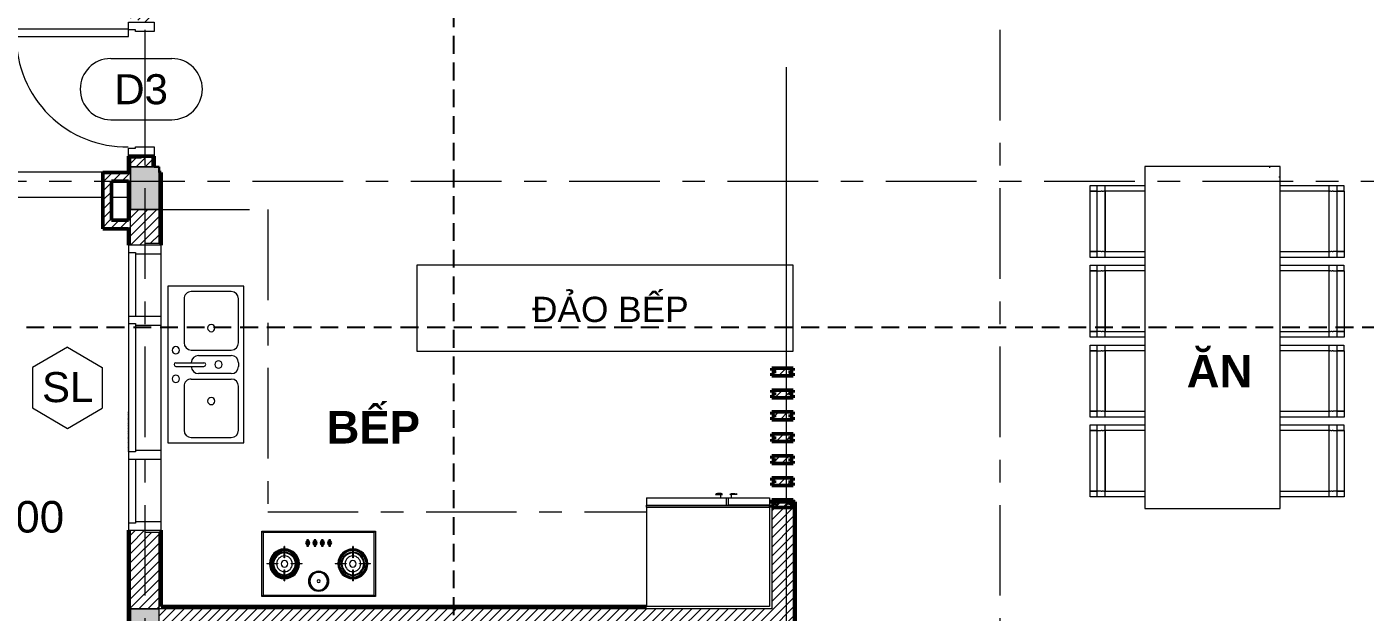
# Model space of a CAD drawing. Header units: millimetres. Extents: x 2164007 to 2324354, y -2513385 to -2308978.
# Drawn here: x 2210433 to 2219826, y -2387347 to -2383240 of the extents above; entities that cross this region are included whole.
import ezdxf

# ---------------------------------------------------------------- set-up
doc = ezdxf.new("R2010")
doc.units = ezdxf.units.MM
for name, pattern in [('Dash 1_16_', [3.175, 1.5875, -1.5875]), ('DASHED2', [0.375, 0.25, -0.125]), ('Grid Line', [22.225, 12.7, -3.175, 3.175, -3.175]), ('HIDDEN2', [0.1875, 0.125, -0.0625]), ('IMPORT-ACAD_ISO10W100 _2_', [6, 4, -1, 0, -1])]:
    doc.linetypes.add(name, pattern=pattern)
for name, color, linetype, lineweight in [('A-AREA-IDEN', 2, 'Continuous', 9), ('A-DETL', 8, 'Continuous', 9), ('A-DOOR', 8, 'Continuous', 13), ('A-DOOR-IDEN', 8, 'Continuous', 9), ('A-FLOR', 8, 'Continuous', 13), ('A-FLOR-PATT', 8, 'Continuous', 13), ('A-GLAZ', 8, 'Continuous', 13), ('A-GLAZ-IDEN', 152, 'Continuous', 9), ('A-WALL', 113, 'Continuous', 20), ('A-WALL-PATT', 8, 'Continuous', 50), ('G-ANNO-DIMS', 111, 'Continuous', 9), ('G-ANNO-TEXT', 231, 'Continuous', 9), ('G-IMPT', 8, 'Continuous', 9), ('I-FURN', 8, 'Continuous', 9), ('P-SANR-FIXT', 6, 'Continuous', 9), ('Q-SPCQ', 91, 'Continuous', 9), ('S-COLS', 52, 'Continuous', 9), ('S-GRID', 8, 'Continuous', 9)]:
    doc.layers.add(name, color=color, linetype=linetype, lineweight=lineweight)
doc.layers.add('NETGIONG', color=21, linetype='HIDDEN2')
doc.styles.add('Arial', font='arial.ttf', dxfattribs={"height": 175.652835})
doc.styles.add('Arial_2', font='arial.ttf', dxfattribs={"height": 468.40756})
doc.styles.add('Arial_3', font='arial.ttf', dxfattribs={"height": 177.035928})
doc.styles.add('Arial_B_1', font='arialbd.ttf', dxfattribs={"height": 253.68905})
pattern_1 = [(45, (2219476.043, -2391093.63), (-31.8198, 31.8198), [])]

# ---------------------------------------------------------------- blocks, each defined once
blk = doc.blocks.new('Refrigerator06 - 11ZREF06_dwg-420222-TÂ_NG 1')
at = {"layer": 'G-IMPT'}
for p, q in [((0, 0), (0, 863.6)), ((698.5, 863.6), (0, 863.6)), ((698.5, 863.6), (698.5, 0)), ((698.5, 863.6), (711.2, 863.6)), ((698.5, 0), (698.5, 863.6)), ((711.2, 863.6), (711.2, 0)), ((711.2, 863.6), (711.2, 304.8)), ((762, 863.6), (711.2, 863.6)), ((762, 863.6), (762, 304.8)), ((787.4, 381), (792, 375.6)), ((787.4, 381), (792, 375.6)), ((787.4, 330.2), (787.4, 381)), ((787.4, 381), (787.4, 330.2)), ((762, 304.8), (711.2, 304.8)), ((711.2, 304.8), (711.2, 292.1)), ((762, 304.8), (711.2, 304.8)), ((762, 292.1), (711.2, 292.1)), ((762, 292.1), (711.2, 292.1)), ((711.2, 0), (711.2, 292.1)), ((762, 342.9), (787.4, 342.9)), ((762, 342.9), (787.4, 342.9)), ((762, 304.8), (762, 292.1)), ((762, 292.1), (762, 0)), ((787.4, 330.2), (793.1, 342.3)), ((787.4, 330.2), (793.1, 342.3)), ((793.4, 365.8), (792, 375.6)), ((793.4, 365.8), (792, 375.6)), ((793.1, 342.3), (793.4, 353.2)), ((793.1, 342.3), (793.4, 353.2)), ((793.4, 353.2), (793.4, 365.8)), ((793.4, 353.2), (793.4, 365.8)), ((762, 266.7), (787.4, 266.7)), ((762, 266.7), (787.4, 266.7)), ((787.4, 228.6), (787.4, 279.4)), ((787.4, 279.4), (793.1, 267.3)), ((787.4, 228.6), (787.4, 279.4)), ((787.4, 279.4), (793.1, 267.3)), ((787.4, 228.6), (792, 234)), ((787.4, 228.6), (792, 234)), ((793.4, 243.8), (792, 234)), ((793.4, 243.8), (792, 234)), ((793.1, 267.3), (793.4, 256.4)), ((793.1, 267.3), (793.4, 256.4)), ((793.4, 256.4), (793.4, 243.8)), ((793.4, 256.4), (793.4, 243.8)), ((698.5, 0), (0, 0)), ((698.5, 0), (711.2, 0)), ((762, 0), (711.2, 0))]:
    blk.add_line(p, q, dxfattribs=at)
blk = doc.blocks.new('Refrigerator06 - Refrigerator06-420229-TÂ_NG 1')
blk.add_blockref('Refrigerator06 - 11ZREF06_dwg-420222-TÂ_NG 1', (0, 0))
blk = doc.blocks.new('M_Sink Kitchen-Triple - 1100 x 535mm-319208-TÂ_NG 1')
at = {"layer": 'P-SANR-FIXT'}
for p, q in [((565.7, 269.8), (-534.3, 269.8)), ((-534.3, 269.8), (-534.3, -265.2)), ((3, 212.7), (3, 15.8)), ((28.4, 212.7), (28.4, 15.8)), ((565.7, -265.2), (565.7, 269.8)), ((-496.2, 104.7), (-496.2, -176.3)), ((-136.7, 155.5), (-445.4, 155.5)), ((-85.9, 104.7), (-85.9, -176.3)), ((117.3, 104.7), (117.3, -176.3)), ((476.8, 155.5), (168.1, 155.5)), ((527.6, -176.3), (527.6, 104.7)), ((-47.8, -176.3), (-47.8, 53.9)), ((79.2, 53.9), (79.2, -176.3)), ((-534.3, -265.2), (565.7, -265.2)), ((-445.4, -227.1), (-136.7, -227.1)), ((28.4, -227.1), (3, -227.1)), ((168.1, -227.1), (476.8, -227.1))]:
    blk.add_line(p, q, dxfattribs=at)
for centre, radius, start, end in [((-84.3, 212.7), 25.4, 360, 180), ((-84.3, 212.7), 25.4, 180, 360), ((15.7, 212.7), 12.7, 360, 180), ((115.7, 212.7), 25.4, 360, 180), ((115.7, 212.7), 25.4, 180, 360), ((-445.4, 104.7), 50.8, 90, 180), ((-136.7, 104.7), 50.8, 360, 90), ((3, 53.9), 50.8, 90, 180), ((28.4, 53.9), 50.8, 0, 90), ((168.1, 104.7), 50.8, 90, 180), ((476.8, 104.7), 50.8, 360, 90), ((15.7, 15.8), 12.7, 180, 0), ((-240.3, -35.8), 25.4, 0, 180), ((-240.3, -35.8), 25.4, 180, 360), ((15.7, -86.6), 25.4, 360, 180), ((15.7, -86.6), 25.4, 180, 360), ((271.6, -35.8), 25.4, 0, 180), ((271.6, -35.8), 25.4, 180, 360), ((-445.4, -176.3), 50.8, 180, 270), ((-136.7, -176.3), 50.8, 270, 0), ((3, -176.3), 50.8, 180, 270), ((28.4, -176.3), 50.8, 270, 0), ((168.1, -176.3), 50.8, 180, 270), ((476.8, -176.3), 50.8, 270, 0)]:
    blk.add_arc(centre, radius, start, end, dxfattribs=at)
blk = doc.blocks.new('BEP DON - BEP DON-687181-TÂ_NG 1')
at = {"layer": 'I-FURN'}
for p, q in [((-400, -230), (-400, 230)), ((-400, 230), (400, 230)), ((-400, 230), (-390, 220)), ((-390, 220), (-390, -220)), ((390, 220), (-390, 220)), ((390, 220), (400, 230)), ((390, -220), (390, 220)), ((400, 230), (400, -230)), ((-239.7, 120.5), (-241.7, 120.5)), ((-241.7, 114.3), (-241.7, 120.5)), ((-241.7, 41.8), (-241.7, 114.3)), ((-241.7, 114.3), (-239.7, 114.3)), ((-239.7, 120.5), (-239.7, 114.3)), ((-239.7, 114.3), (-239.7, 41.8)), ((-70.6, 169.3), (-82, 169.3)), ((-82, 169.3), (-82, 124.3)), ((-82, 124.3), (-70.6, 124.3)), ((-70.6, 124.3), (-70.6, 169.3)), ((-20.6, 169.3), (-32, 169.3)), ((-32, 169.3), (-32, 124.3)), ((-32, 124.3), (-20.6, 124.3)), ((-20.6, 124.3), (-20.6, 169.3)), ((32, 169.3), (20.6, 169.3)), ((20.6, 169.3), (20.6, 124.3)), ((20.6, 124.3), (32, 124.3)), ((32, 124.3), (32, 169.3)), ((82, 169.3), (70.6, 169.3)), ((70.6, 169.3), (70.6, 124.3)), ((70.6, 124.3), (82, 124.3)), ((82, 124.3), (82, 169.3)), ((241.7, 120.5), (239.7, 120.5)), ((239.7, 114.3), (239.7, 120.5)), ((239.7, 41.8), (239.7, 114.3)), ((239.7, 114.3), (241.7, 114.3)), ((241.7, 120.5), (241.7, 114.3)), ((241.7, 114.3), (241.7, 41.8)), ((-364.7, 2), (-364.7, 0)), ((-364.7, 2), (-358.5, 2)), ((-358.5, 2), (-286, 2)), ((-358.5, 0), (-358.5, 2)), ((-286, 2), (-286, 0)), ((-239.7, 41.8), (-241.7, 41.8)), ((-193.9, 2), (-121.4, 2)), ((-193.9, 0), (-193.9, 2)), ((-121.4, 2), (-115.2, 2)), ((-121.4, 2), (-121.4, 0)), ((-115.2, 0), (-115.2, 2)), ((115.2, 2), (115.2, 0)), ((115.2, 2), (121.4, 2)), ((121.4, 2), (193.9, 2)), ((121.4, 0), (121.4, 2)), ((193.9, 2), (193.9, 0)), ((241.7, 41.8), (239.7, 41.8)), ((286, 2), (358.5, 2)), ((286, 0), (286, 2)), ((358.5, 2), (364.7, 2)), ((358.5, 2), (358.5, 0)), ((364.7, 0), (364.7, 2)), ((-358.5, 0), (-364.7, 0)), ((-286, 0), (-358.5, 0)), ((-241.7, -114.3), (-241.7, -41.8)), ((-241.7, -41.8), (-239.7, -41.8)), ((-239.7, -41.8), (-239.7, -114.3)), ((-121.4, 0), (-193.9, 0)), ((-115.2, 0), (-121.4, 0)), ((121.4, 0), (115.2, 0)), ((193.9, 0), (121.4, 0)), ((239.7, -114.3), (239.7, -41.8)), ((239.7, -41.8), (241.7, -41.8)), ((241.7, -41.8), (241.7, -114.3)), ((358.5, 0), (286, 0)), ((364.7, 0), (358.5, 0)), ((-241.7, -120.5), (-241.7, -114.3)), ((-239.7, -114.3), (-241.7, -114.3)), ((-241.7, -120.5), (-239.7, -120.5)), ((-239.7, -114.3), (-239.7, -120.5)), ((239.7, -120.5), (239.7, -114.3)), ((241.7, -114.3), (239.7, -114.3)), ((239.7, -120.5), (241.7, -120.5)), ((241.7, -114.3), (241.7, -120.5)), ((-390, -220), (-400, -230)), ((400, -230), (-400, -230)), ((-390, -220), (390, -220)), ((390, -220), (400, -230))]:
    blk.add_line(p, q, dxfattribs=at)
blk.add_circle((0, -122), 70, dxfattribs=at)
for centre, radius, start, end in [((-240, 0), 105, 90.96213, 178.89608), ((-240, 0), 98, 91.03085, 178.81723), ((-240, 0), 105, 1.10392, 89.85821), ((-240, 0), 98, 1.18277, 89.84808), ((-76.3, 147.3), 15, 112.62393, 180), ((-76.3, 147.3), 15, 180, 247.37607), ((-76.3, 147.3), 15, 360, 67.37607), ((-76.3, 147.3), 15, 292.62393, 360), ((-26.3, 147.3), 15, 112.62393, 180), ((-26.3, 147.3), 15, 180, 247.37607), ((-26.3, 147.3), 15, 360, 67.37607), ((-26.3, 147.3), 15, 292.62393, 360), ((26.3, 147.3), 15, 112.62393, 180), ((26.3, 147.3), 15, 180, 247.37607), ((26.3, 147.3), 15, 0, 67.37607), ((26.3, 147.3), 15, 292.62393, 360), ((76.3, 147.3), 15, 112.62393, 180), ((76.3, 147.3), 15, 180, 247.37607), ((76.3, 147.3), 15, 0, 67.37607), ((76.3, 147.3), 15, 292.62393, 360), ((240, 0), 105, 90.14179, 178.89608), ((240, 0), 98, 90.15192, 178.81723), ((240, 0), 105, 1.10392, 89.03787), ((240, 0), 98, 1.18277, 88.96915), ((-240, 0), 105, 180, 269.03787), ((-240, 0), 98, 180, 268.96915), ((-240, 0), 92.4, 91.093, 178.74593), ((-240, 0), 92.4, 180, 268.907), ((-240, 0), 90, 180, 268.87752), ((-240, 0), 90, 91.12248, 178.7121), ((-240, 0), 92.4, 156.64542, 162.02301), ((-240, 0), 82.2, 180, 268.75321), ((-240, 0), 82.2, 91.24679, 178.56947), ((-240, 0), 76.3, 180, 268.67601), ((-240, 0), 76.3, 91.32399, 178.48089), ((-240, 0), 92.4, 137.97699, 143.35458), ((-240, 0), 76.3, 154.97124, 160.02876), ((-240, 0), 55, 180, 268.16321), ((-240, 0), 55, 91.83679, 177.89253), ((-240, 0), 76.3, 109.97124, 115.02876), ((-240, 0), 23, 0, 180), ((-240, 0), 23, 180, 360), ((-240, 0), 92.4, 96.64542, 102.02301), ((-240, 0), 92.4, 1.25407, 89.83892), ((-240, 0), 90, 1.2879, 89.83458), ((-240, 0), 82.2, 1.43053, 89.81626), ((-240, 0), 76.3, 1.51911, 89.80488), ((-240, 0), 55, 2.10747, 89.72931), ((-240, 0), 92.4, 77.97699, 83.35458), ((-240, 0), 76.3, 64.97124, 70.02876), ((-240, 0), 92.4, 36.64542, 42.02301), ((-240, 0), 76.3, 19.97124, 25.02876), ((-240, 0), 92.4, 17.97699, 23.35458), ((240, 0), 92.4, 90.16005, 178.73466), ((240, 0), 82.2, 90.18374, 178.56947), ((240, 0), 82.2, 180, 269.81626), ((240, 0), 76.3, 90.19512, 178.48089), ((240, 0), 76.3, 154.97124, 160.02876), ((240, 0), 55, 90.27069, 177.89253), ((240, 0), 76.3, 109.97124, 115.02876), ((240, 0), 23, 360, 180), ((240, 0), 92.4, 1.26534, 88.91394), ((240, 0), 82.2, 1.43053, 88.75321), ((240, 0), 76.3, 1.51911, 88.67601), ((240, 0), 55, 2.10747, 88.16321), ((240, 0), 98, 271.03085, 0), ((240, 0), 55, 271.83679, 0), ((240, 0), 92.4, 271.08606, 0), ((240, 0), 76.3, 64.97124, 70.02876), ((240, 0), 76.3, 19.97124, 25.02876), ((-240, 0), 92.4, 197.97699, 203.35458), ((-240, 0), 92.4, 216.64542, 222.02301), ((-240, 0), 76.3, 199.97124, 205.02876), ((-240, 0), 76.3, 244.97124, 250.02876), ((-240, 0), 92.4, 257.97699, 263.35458), ((-240, 0), 92.4, 270.16108, 360), ((-240, 0), 90, 270.16542, 360), ((-240, 0), 105, 270.14179, 360), ((-240, 0), 98, 270.15192, 360), ((-240, 0), 76.3, 270.19512, 360), ((-240, 0), 55, 270.27069, 360), ((-240, 0), 82.2, 270.18374, 360), ((-240, 0), 92.4, 276.64542, 282.02301), ((-240, 0), 76.3, 289.97124, 295.02876), ((-240, 0), 92.4, 317.97699, 323.35458), ((-240, 0), 76.3, 334.97124, 340.02876), ((-240, 0), 92.4, 336.64542, 342.02301), ((0, -122), 70, 0, 180), ((0, -122), 62, 0, 180), ((240, 0), 105, 180, 269.85821), ((240, 0), 98, 180, 269.84808), ((240, 0), 92.4, 180, 269.83995), ((240, 0), 76.3, 180, 269.80488), ((240, 0), 76.3, 199.97124, 205.02876), ((240, 0), 55, 180, 269.72931), ((240, 0), 76.3, 244.97124, 250.02876), ((240, 0), 23, 180, 360), ((240, 0), 105, 270.96213, 360), ((240, 0), 76.3, 271.32399, 360), ((240, 0), 82.2, 271.24679, 360), ((240, 0), 76.3, 289.97124, 295.02876), ((240, 0), 76.3, 334.97124, 340.02876), ((0, -122), 70, 180, 360), ((0, -122), 62, 180, 360), ((0, -122), 10, 0, 180), ((0, -122), 10, 180, 360)]:
    blk.add_arc(centre, radius, start, end, dxfattribs=at)
blk = doc.blocks.new('dining_table_and_chair6 ghe  - dining_table_and_chair6 ghe -380030-TÂ_NG 1')
at = {"layer": 'I-FURN'}
for p, q in [((132.4, 874.2), (132.4, 923.2)), ((132.4, 923.2), (172.6, 923.2)), ((132.4, 819.1), (132.4, 874.2)), ((132.4, 874.2), (172.6, 874.2)), ((172.6, 874.2), (172.6, 924.2)), ((172.6, 924.2), (596.6, 924.2)), ((172.6, 923.2), (172.6, 874.2)), ((172.6, 847.9), (172.6, 874.2)), ((172.6, 874.2), (596.6, 874.2)), ((172.6, 846.8), (172.6, 840.3)), ((596.6, 924.2), (596.6, 874.2)), ((596.6, 874.2), (596.6, 924.2)), ((596.6, 924.2), (637.4, 924.2)), ((596.6, 874.2), (596.6, 924.2)), ((596.6, 924.2), (637.4, 924.2)), ((596.6, 874.2), (596.6, 847.9)), ((596.6, 874.2), (637.4, 874.2)), ((596.6, 874.2), (637.4, 874.2)), ((596.6, 840.3), (596.6, 846.8)), ((596.6, 840.3), (596.6, 846.8)), ((637.4, 924.2), (637.4, 874.2)), ((637.4, 924.2), (637.4, 874.2)), ((637.4, 874.2), (637.4, 819.1)), ((637.4, 874.2), (637.4, 819.1)), ((692.4, 874.2), (692.4, 923.2)), ((692.4, 923.2), (732.6, 923.2)), ((692.4, 819.1), (692.4, 874.2)), ((692.4, 874.2), (732.6, 874.2)), ((732.6, 874.2), (732.6, 924.2)), ((732.6, 924.2), (1156.6, 924.2)), ((732.6, 923.2), (732.6, 874.2)), ((732.6, 847.9), (732.6, 874.2)), ((732.6, 874.2), (1156.6, 874.2)), ((732.6, 846.8), (732.6, 840.3)), ((1156.6, 924.2), (1156.6, 874.2)), ((1156.6, 874.2), (1156.6, 924.2)), ((1156.6, 924.2), (1197.4, 924.2)), ((1156.6, 874.2), (1156.6, 924.2)), ((1156.6, 924.2), (1197.4, 924.2)), ((1156.6, 874.2), (1156.6, 847.9)), ((1156.6, 874.2), (1197.4, 874.2)), ((1156.6, 874.2), (1197.4, 874.2)), ((1156.6, 840.3), (1156.6, 846.8)), ((1156.6, 840.3), (1156.6, 846.8)), ((1197.4, 924.2), (1197.4, 874.2)), ((1197.4, 924.2), (1197.4, 874.2)), ((1197.4, 874.2), (1197.4, 819.1)), ((1197.4, 874.2), (1197.4, 819.1)), ((1252.4, 874.2), (1252.4, 923.2)), ((1252.4, 923.2), (1292.6, 923.2)), ((1252.4, 819.1), (1252.4, 874.2)), ((1252.4, 874.2), (1292.6, 874.2)), ((1292.6, 874.2), (1292.6, 924.2)), ((1292.6, 924.2), (1716.6, 924.2)), ((1292.6, 923.2), (1292.6, 874.2)), ((1292.6, 847.9), (1292.6, 874.2)), ((1292.6, 874.2), (1716.6, 874.2)), ((1292.6, 846.8), (1292.6, 840.3)), ((1716.6, 924.2), (1716.6, 874.2)), ((1716.6, 874.2), (1716.6, 924.2)), ((1716.6, 924.2), (1757.4, 924.2)), ((1716.6, 874.2), (1716.6, 924.2)), ((1716.6, 924.2), (1757.4, 924.2)), ((1716.6, 874.2), (1716.6, 847.9)), ((1716.6, 874.2), (1757.4, 874.2)), ((1716.6, 874.2), (1757.4, 874.2)), ((1716.6, 840.3), (1716.6, 846.8)), ((1716.6, 840.3), (1716.6, 846.8)), ((1757.4, 924.2), (1757.4, 874.2)), ((1757.4, 924.2), (1757.4, 874.2)), ((1757.4, 874.2), (1757.4, 819.1)), ((1757.4, 874.2), (1757.4, 819.1)), ((1812.4, 874.2), (1812.4, 923.2)), ((1812.4, 923.2), (1852.6, 923.2)), ((1812.4, 819.1), (1812.4, 874.2)), ((1812.4, 874.2), (1852.6, 874.2)), ((1852.6, 874.2), (1852.6, 924.2)), ((1852.6, 924.2), (2276.6, 924.2)), ((1852.6, 923.2), (1852.6, 874.2)), ((1852.6, 847.9), (1852.6, 874.2)), ((1852.6, 874.2), (2276.6, 874.2)), ((1852.6, 846.8), (1852.6, 840.3)), ((2276.6, 924.2), (2276.6, 874.2)), ((2276.6, 874.2), (2276.6, 924.2)), ((2276.6, 924.2), (2317.4, 924.2)), ((2276.6, 874.2), (2276.6, 924.2)), ((2276.6, 924.2), (2317.4, 924.2)), ((2276.6, 874.2), (2276.6, 847.9)), ((2276.6, 874.2), (2317.4, 874.2)), ((2276.6, 874.2), (2317.4, 874.2)), ((2276.6, 840.3), (2276.6, 846.8)), ((2276.6, 840.3), (2276.6, 846.8)), ((2317.4, 924.2), (2317.4, 874.2)), ((2317.4, 924.2), (2317.4, 874.2)), ((2317.4, 874.2), (2317.4, 819.1)), ((2317.4, 874.2), (2317.4, 819.1)), ((132.4, 475), (132.4, 819.1)), ((132.4, 818), (172.6, 818)), ((172.5, 819.2), (172.5, 475)), ((172.6, 829.8), (172.6, 840.3)), ((172.6, 828.4), (172.6, 824.2)), ((172.6, 819.9), (172.6, 824.2)), ((172.6, 819.1), (172.6, 818)), ((172.6, 818.4), (172.6, 818)), ((596.6, 818.4), (172.6, 818.4)), ((172.6, 818), (596.6, 818)), ((596.6, 840.3), (596.6, 829.8)), ((596.6, 824.2), (596.6, 828.4)), ((596.6, 824.2), (596.6, 828.4)), ((596.6, 824.2), (596.6, 819.9)), ((596.6, 818), (596.6, 819.1)), ((596.6, 818), (596.6, 819.1)), ((596.6, 818), (596.6, 818.4)), ((596.6, 475), (596.6, 818.4)), ((596.6, 475), (596.6, 818.4)), ((596.6, 818), (637.4, 818)), ((596.6, 818), (637.4, 818)), ((637.4, 819.1), (637.4, 475)), ((692.4, 475), (692.4, 819.1)), ((692.4, 818), (732.6, 818)), ((732.5, 819.2), (732.5, 475)), ((732.6, 829.8), (732.6, 840.3)), ((732.6, 828.4), (732.6, 824.2)), ((732.6, 819.9), (732.6, 824.2)), ((732.6, 819.1), (732.6, 818)), ((732.6, 818.4), (732.6, 818)), ((1156.6, 818.4), (732.6, 818.4)), ((732.6, 818), (1156.6, 818)), ((1156.6, 840.3), (1156.6, 829.8)), ((1156.6, 824.2), (1156.6, 828.4)), ((1156.6, 824.2), (1156.6, 828.4)), ((1156.6, 824.2), (1156.6, 819.9)), ((1156.6, 818), (1156.6, 819.1)), ((1156.6, 818), (1156.6, 819.1)), ((1156.6, 818), (1156.6, 818.4)), ((1156.6, 475), (1156.6, 818.4)), ((1156.6, 475), (1156.6, 818.4)), ((1156.6, 818), (1197.4, 818)), ((1156.6, 818), (1197.4, 818)), ((1197.4, 819.1), (1197.4, 475)), ((1252.4, 475), (1252.4, 819.1)), ((1252.4, 818), (1292.6, 818)), ((1292.5, 819.2), (1292.5, 475)), ((1292.6, 829.8), (1292.6, 840.3)), ((1292.6, 828.4), (1292.6, 824.2)), ((1292.6, 819.9), (1292.6, 824.2)), ((1292.6, 819.1), (1292.6, 818)), ((1292.6, 818.4), (1292.6, 818)), ((1716.6, 818.4), (1292.6, 818.4)), ((1292.6, 818), (1716.6, 818)), ((1716.6, 840.3), (1716.6, 829.8)), ((1716.6, 824.2), (1716.6, 828.4)), ((1716.6, 824.2), (1716.6, 828.4)), ((1716.6, 824.2), (1716.6, 819.9)), ((1716.6, 818), (1716.6, 819.1)), ((1716.6, 818), (1716.6, 819.1)), ((1716.6, 818), (1716.6, 818.4)), ((1716.6, 475), (1716.6, 818.4)), ((1716.6, 475), (1716.6, 818.4)), ((1716.6, 818), (1757.4, 818)), ((1716.6, 818), (1757.4, 818)), ((1757.4, 819.1), (1757.4, 475)), ((1812.4, 475), (1812.4, 819.1)), ((1812.4, 818), (1852.6, 818)), ((1852.5, 819.2), (1852.5, 475)), ((1852.6, 829.8), (1852.6, 840.3)), ((1852.6, 828.4), (1852.6, 824.2)), ((1852.6, 819.9), (1852.6, 824.2)), ((1852.6, 819.1), (1852.6, 818)), ((1852.6, 818.4), (1852.6, 818)), ((2276.6, 818.4), (1852.6, 818.4)), ((1852.6, 818), (2276.6, 818)), ((2276.6, 840.3), (2276.6, 829.8)), ((2276.6, 824.2), (2276.6, 828.4)), ((2276.6, 824.2), (2276.6, 828.4)), ((2276.6, 824.2), (2276.6, 819.9)), ((2276.6, 818), (2276.6, 819.1)), ((2276.6, 818), (2276.6, 819.1)), ((2276.6, 818), (2276.6, 818.4)), ((2276.6, 475), (2276.6, 818.4)), ((2276.6, 475), (2276.6, 818.4)), ((2276.6, 818), (2317.4, 818)), ((2276.6, 818), (2317.4, 818)), ((2317.4, 819.1), (2317.4, 475)), ((2400, 475), (0, 475)), ((0, 475), (0, -475)), ((75, 475), (75, 465)), ((2400, 0), (2400, 475)), ((0, 400), (10, 400)), ((2400, -475), (2400, 0)), ((0, -475), (2400, -475)), ((132.4, -753), (132.4, -475)), ((172.5, -475), (172.5, -753)), ((596.6, -752.2), (596.6, -475)), ((596.6, -752.2), (596.6, -475)), ((637.4, -475), (637.4, -753)), ((692.4, -753), (692.4, -475)), ((732.5, -475), (732.5, -753)), ((1156.6, -752.2), (1156.6, -475)), ((1156.6, -752.2), (1156.6, -475)), ((1197.4, -475), (1197.4, -753)), ((1252.4, -753), (1252.4, -475)), ((1292.5, -475), (1292.5, -753)), ((1716.6, -752.2), (1716.6, -475)), ((1716.6, -752.2), (1716.6, -475)), ((1757.4, -475), (1757.4, -753)), ((1812.4, -753), (1812.4, -475)), ((1852.5, -475), (1852.5, -753)), ((2276.6, -752.2), (2276.6, -475)), ((2276.6, -752.2), (2276.6, -475)), ((2317.4, -475), (2317.4, -753)), ((172.6, -751.8), (132.4, -751.8)), ((132.4, -808), (132.4, -753)), ((132.4, -857), (132.4, -808)), ((172.6, -808), (132.4, -808)), ((596.6, -751.8), (172.6, -751.8)), ((172.6, -751.8), (172.6, -752.2)), ((172.6, -751.8), (172.6, -753)), ((172.6, -752.2), (596.6, -752.2)), ((172.6, -758), (172.6, -753.7)), ((172.6, -758), (172.6, -762.2)), ((172.6, -774.1), (172.6, -763.6)), ((172.6, -774.1), (172.6, -780.6)), ((172.6, -808), (172.6, -781.7)), ((172.6, -858), (172.6, -808)), ((596.6, -808), (172.6, -808)), ((172.6, -808), (172.6, -857)), ((596.6, -752.2), (596.6, -751.8)), ((637.4, -751.8), (596.6, -751.8)), ((596.6, -753), (596.6, -751.8)), ((637.4, -751.8), (596.6, -751.8)), ((596.6, -753), (596.6, -751.8)), ((596.6, -753.7), (596.6, -758)), ((596.6, -762.2), (596.6, -758)), ((596.6, -762.2), (596.6, -758)), ((596.6, -763.6), (596.6, -774.1)), ((596.6, -780.6), (596.6, -774.1)), ((596.6, -780.6), (596.6, -774.1)), ((596.6, -781.7), (596.6, -808)), ((596.6, -808), (596.6, -858)), ((596.6, -858), (596.6, -808)), ((637.4, -808), (596.6, -808)), ((596.6, -858), (596.6, -808)), ((637.4, -808), (596.6, -808)), ((637.4, -753), (637.4, -808)), ((637.4, -753), (637.4, -808)), ((637.4, -808), (637.4, -858)), ((637.4, -808), (637.4, -858)), ((732.6, -751.8), (692.4, -751.8)), ((692.4, -808), (692.4, -753)), ((692.4, -857), (692.4, -808)), ((732.6, -808), (692.4, -808)), ((1156.6, -751.8), (732.6, -751.8)), ((732.6, -751.8), (732.6, -752.2)), ((732.6, -751.8), (732.6, -753)), ((732.6, -752.2), (1156.6, -752.2)), ((732.6, -758), (732.6, -753.7)), ((732.6, -758), (732.6, -762.2)), ((732.6, -774.1), (732.6, -763.6)), ((732.6, -774.1), (732.6, -780.6)), ((732.6, -808), (732.6, -781.7)), ((732.6, -858), (732.6, -808)), ((1156.6, -808), (732.6, -808)), ((732.6, -808), (732.6, -857)), ((1156.6, -752.2), (1156.6, -751.8)), ((1197.4, -751.8), (1156.6, -751.8)), ((1156.6, -753), (1156.6, -751.8)), ((1197.4, -751.8), (1156.6, -751.8)), ((1156.6, -753), (1156.6, -751.8)), ((1156.6, -753.7), (1156.6, -758)), ((1156.6, -762.2), (1156.6, -758)), ((1156.6, -762.2), (1156.6, -758)), ((1156.6, -763.6), (1156.6, -774.1)), ((1156.6, -780.6), (1156.6, -774.1)), ((1156.6, -780.6), (1156.6, -774.1)), ((1156.6, -781.7), (1156.6, -808)), ((1156.6, -808), (1156.6, -858)), ((1156.6, -858), (1156.6, -808)), ((1197.4, -808), (1156.6, -808)), ((1156.6, -858), (1156.6, -808)), ((1197.4, -808), (1156.6, -808)), ((1197.4, -753), (1197.4, -808)), ((1197.4, -753), (1197.4, -808)), ((1197.4, -808), (1197.4, -858)), ((1197.4, -808), (1197.4, -858)), ((1292.6, -751.8), (1252.4, -751.8)), ((1252.4, -808), (1252.4, -753)), ((1252.4, -857), (1252.4, -808)), ((1292.6, -808), (1252.4, -808)), ((1716.6, -751.8), (1292.6, -751.8)), ((1292.6, -751.8), (1292.6, -752.2)), ((1292.6, -751.8), (1292.6, -753)), ((1292.6, -752.2), (1716.6, -752.2)), ((1292.6, -758), (1292.6, -753.7)), ((1292.6, -758), (1292.6, -762.2)), ((1292.6, -774.1), (1292.6, -763.6)), ((1292.6, -774.1), (1292.6, -780.6)), ((1292.6, -808), (1292.6, -781.7)), ((1292.6, -858), (1292.6, -808)), ((1716.6, -808), (1292.6, -808)), ((1292.6, -808), (1292.6, -857)), ((1716.6, -752.2), (1716.6, -751.8)), ((1757.4, -751.8), (1716.6, -751.8)), ((1716.6, -753), (1716.6, -751.8)), ((1757.4, -751.8), (1716.6, -751.8)), ((1716.6, -753), (1716.6, -751.8)), ((1716.6, -753.7), (1716.6, -758)), ((1716.6, -762.2), (1716.6, -758)), ((1716.6, -762.2), (1716.6, -758)), ((1716.6, -763.6), (1716.6, -774.1)), ((1716.6, -780.6), (1716.6, -774.1)), ((1716.6, -780.6), (1716.6, -774.1)), ((1716.6, -781.7), (1716.6, -808)), ((1716.6, -808), (1716.6, -858)), ((1716.6, -858), (1716.6, -808)), ((1757.4, -808), (1716.6, -808)), ((1716.6, -858), (1716.6, -808)), ((1757.4, -808), (1716.6, -808)), ((1757.4, -753), (1757.4, -808)), ((1757.4, -753), (1757.4, -808)), ((1757.4, -808), (1757.4, -858)), ((1757.4, -808), (1757.4, -858)), ((1852.6, -751.8), (1812.4, -751.8)), ((1812.4, -808), (1812.4, -753)), ((1812.4, -857), (1812.4, -808)), ((1852.6, -808), (1812.4, -808)), ((2276.6, -751.8), (1852.6, -751.8)), ((1852.6, -751.8), (1852.6, -752.2)), ((1852.6, -751.8), (1852.6, -753)), ((1852.6, -752.2), (2276.6, -752.2)), ((1852.6, -758), (1852.6, -753.7)), ((1852.6, -758), (1852.6, -762.2)), ((1852.6, -774.1), (1852.6, -763.6)), ((1852.6, -774.1), (1852.6, -780.6)), ((1852.6, -808), (1852.6, -781.7)), ((1852.6, -858), (1852.6, -808)), ((2276.6, -808), (1852.6, -808)), ((1852.6, -808), (1852.6, -857)), ((2276.6, -752.2), (2276.6, -751.8)), ((2317.4, -751.8), (2276.6, -751.8)), ((2276.6, -753), (2276.6, -751.8)), ((2317.4, -751.8), (2276.6, -751.8)), ((2276.6, -753), (2276.6, -751.8)), ((2276.6, -753.7), (2276.6, -758)), ((2276.6, -762.2), (2276.6, -758)), ((2276.6, -762.2), (2276.6, -758)), ((2276.6, -763.6), (2276.6, -774.1)), ((2276.6, -780.6), (2276.6, -774.1)), ((2276.6, -780.6), (2276.6, -774.1)), ((2276.6, -781.7), (2276.6, -808)), ((2276.6, -808), (2276.6, -858)), ((2276.6, -858), (2276.6, -808)), ((2317.4, -808), (2276.6, -808)), ((2276.6, -858), (2276.6, -808)), ((2317.4, -808), (2276.6, -808)), ((2317.4, -753), (2317.4, -808)), ((2317.4, -753), (2317.4, -808)), ((2317.4, -808), (2317.4, -858)), ((2317.4, -808), (2317.4, -858)), ((172.6, -857), (132.4, -857)), ((596.6, -858), (172.6, -858)), ((637.4, -858), (596.6, -858)), ((637.4, -858), (596.6, -858)), ((732.6, -857), (692.4, -857)), ((1156.6, -858), (732.6, -858)), ((1197.4, -858), (1156.6, -858)), ((1197.4, -858), (1156.6, -858)), ((1292.6, -857), (1252.4, -857)), ((1716.6, -858), (1292.6, -858)), ((1757.4, -858), (1716.6, -858)), ((1757.4, -858), (1716.6, -858)), ((1852.6, -857), (1812.4, -857)), ((2276.6, -858), (1852.6, -858)), ((2317.4, -858), (2276.6, -858)), ((2317.4, -858), (2276.6, -858))]:
    blk.add_line(p, q, dxfattribs=at)
blk = doc.blocks.new('Furniture 2 - Furniture 3-1057460-TÂ_NG 1')
at = {"layer": 'I-FURN'}
for p, q in [((-12213.5, 7801.7), (-12815.6, 7801.7)), ((-12815.6, 7801.7), (-12815.6, 5161.7)), ((-12213.5, 5161.7), (-12213.5, 7801.7)), ((-12815.6, 5161.7), (-12213.5, 5161.7))]:
    blk.add_line(p, q, dxfattribs=at)
blk = doc.blocks.new('Floors 1 - Floors 1-1058097-TÂ_NG 1')
at = {"layer": 'A-FLOR-PATT', "lineweight": 9}
h = blk.add_hatch(dxfattribs=at)
h.set_pattern_fill('FP_1', color=256, style=0, pattern_type=2)
h.set_pattern_definition([(45, (0, 0), (-31.8198, 31.8198), [])])
h.paths.add_polyline_path([(-3814.9, 4481), (-3664.9, 4481), (-3664.9, 4499), (-3684.9, 4499), (-3684.9, 4517), (-3664.9, 4517), (-3664.9, 4535), (-3814.9, 4535), (-3814.9, 4517), (-3794.9, 4517), (-3794.9, 4499), (-3814.9, 4499)], flags=0)
h.paths.add_polyline_path([(-3814.9, 4635), (-3664.9, 4635), (-3664.9, 4653), (-3684.9, 4653), (-3684.9, 4671), (-3664.9, 4671), (-3664.9, 4689), (-3814.9, 4689), (-3814.9, 4671), (-3794.9, 4671), (-3794.9, 4653), (-3814.9, 4653)], flags=0)
h.paths.add_polyline_path([(-3814.9, 4789), (-3664.9, 4789), (-3664.9, 4807), (-3684.9, 4807), (-3684.9, 4825), (-3664.9, 4825), (-3664.9, 4843), (-3814.9, 4843), (-3814.9, 4825), (-3794.9, 4825), (-3794.9, 4807), (-3814.9, 4807)], flags=0)
h.paths.add_polyline_path([(-3814.9, 4943), (-3664.9, 4943), (-3664.9, 4961), (-3684.9, 4961), (-3684.9, 4979), (-3664.9, 4979), (-3664.9, 4997), (-3814.9, 4997), (-3814.9, 4979), (-3794.9, 4979), (-3794.9, 4961), (-3814.9, 4961)], flags=0)
h.paths.add_polyline_path([(-3664.9, 5097), (-3664.9, 5115), (-3684.9, 5115), (-3684.9, 5133), (-3664.9, 5133), (-3664.9, 5151), (-3814.9, 5151), (-3814.9, 5133), (-3794.9, 5133), (-3794.9, 5115), (-3814.9, 5115), (-3814.9, 5097)], flags=0)
h.paths.add_polyline_path([(-3814.9, 5251), (-3664.9, 5251), (-3664.9, 5269), (-3684.9, 5269), (-3684.9, 5287), (-3664.9, 5287), (-3664.9, 5305), (-3814.9, 5305), (-3814.9, 5287), (-3794.9, 5287), (-3794.9, 5269), (-3814.9, 5269)], flags=0)
h.paths.add_polyline_path([(-3814.9, 5405), (-3664.9, 5405), (-3664.9, 5423), (-3684.9, 5423), (-3684.9, 5441), (-3664.9, 5441), (-3664.9, 5459), (-3814.9, 5459), (-3814.9, 5441), (-3794.9, 5441), (-3794.9, 5423), (-3814.9, 5423)], flags=0)
at = {"layer": 'A-FLOR', "lineweight": 50}
for p, q in [((-3664.9, 5459), (-3814.9, 5459)), ((-3814.9, 5459), (-3814.9, 5441)), ((-3664.9, 5441), (-3664.9, 5459)), ((-3814.9, 5441), (-3794.9, 5441)), ((-3794.9, 5423), (-3814.9, 5423)), ((-3814.9, 5423), (-3814.9, 5405)), ((-3814.9, 5405), (-3664.9, 5405)), ((-3794.9, 5441), (-3794.9, 5423)), ((-3684.9, 5423), (-3684.9, 5441)), ((-3684.9, 5441), (-3664.9, 5441)), ((-3664.9, 5423), (-3684.9, 5423)), ((-3664.9, 5405), (-3664.9, 5423)), ((-3664.9, 5305), (-3814.9, 5305)), ((-3814.9, 5305), (-3814.9, 5287)), ((-3814.9, 5287), (-3794.9, 5287)), ((-3794.9, 5269), (-3814.9, 5269)), ((-3814.9, 5269), (-3814.9, 5251)), ((-3794.9, 5287), (-3794.9, 5269)), ((-3684.9, 5269), (-3684.9, 5287)), ((-3684.9, 5287), (-3664.9, 5287)), ((-3664.9, 5269), (-3684.9, 5269)), ((-3664.9, 5287), (-3664.9, 5305)), ((-3664.9, 5251), (-3664.9, 5269)), ((-3814.9, 5251), (-3664.9, 5251)), ((-3664.9, 5151), (-3814.9, 5151)), ((-3814.9, 5151), (-3814.9, 5133)), ((-3814.9, 5133), (-3794.9, 5133)), ((-3794.9, 5115), (-3814.9, 5115)), ((-3814.9, 5115), (-3814.9, 5097)), ((-3814.9, 5097), (-3664.9, 5097)), ((-3794.9, 5133), (-3794.9, 5115)), ((-3684.9, 5115), (-3684.9, 5133)), ((-3684.9, 5133), (-3664.9, 5133)), ((-3664.9, 5115), (-3684.9, 5115)), ((-3664.9, 5133), (-3664.9, 5151)), ((-3664.9, 5097), (-3664.9, 5115)), ((-3664.9, 4997), (-3814.9, 4997)), ((-3814.9, 4997), (-3814.9, 4979)), ((-3814.9, 4979), (-3794.9, 4979)), ((-3794.9, 4979), (-3794.9, 4961)), ((-3684.9, 4961), (-3684.9, 4979)), ((-3684.9, 4979), (-3664.9, 4979)), ((-3664.9, 4979), (-3664.9, 4997)), ((-3794.9, 4961), (-3814.9, 4961)), ((-3814.9, 4961), (-3814.9, 4943)), ((-3814.9, 4943), (-3664.9, 4943)), ((-3664.9, 4961), (-3684.9, 4961)), ((-3664.9, 4943), (-3664.9, 4961)), ((-3664.9, 4843), (-3814.9, 4843)), ((-3814.9, 4843), (-3814.9, 4825)), ((-3814.9, 4825), (-3794.9, 4825)), ((-3794.9, 4807), (-3814.9, 4807)), ((-3814.9, 4807), (-3814.9, 4789)), ((-3794.9, 4825), (-3794.9, 4807)), ((-3684.9, 4807), (-3684.9, 4825)), ((-3684.9, 4825), (-3664.9, 4825)), ((-3664.9, 4807), (-3684.9, 4807)), ((-3664.9, 4825), (-3664.9, 4843)), ((-3664.9, 4789), (-3664.9, 4807)), ((-3814.9, 4789), (-3664.9, 4789)), ((-3664.9, 4689), (-3814.9, 4689)), ((-3814.9, 4689), (-3814.9, 4671)), ((-3814.9, 4671), (-3794.9, 4671)), ((-3794.9, 4653), (-3814.9, 4653)), ((-3814.9, 4653), (-3814.9, 4635)), ((-3814.9, 4635), (-3664.9, 4635)), ((-3794.9, 4671), (-3794.9, 4653)), ((-3684.9, 4653), (-3684.9, 4671)), ((-3684.9, 4671), (-3664.9, 4671)), ((-3664.9, 4653), (-3684.9, 4653)), ((-3664.9, 4671), (-3664.9, 4689)), ((-3664.9, 4635), (-3664.9, 4653)), ((-3664.9, 4535), (-3814.9, 4535)), ((-3814.9, 4535), (-3814.9, 4517)), ((-3814.9, 4517), (-3794.9, 4517)), ((-3794.9, 4517), (-3794.9, 4499)), ((-3684.9, 4499), (-3684.9, 4517)), ((-3684.9, 4517), (-3664.9, 4517)), ((-3664.9, 4517), (-3664.9, 4535)), ((-3794.9, 4499), (-3814.9, 4499)), ((-3814.9, 4499), (-3814.9, 4481)), ((-3814.9, 4481), (-3664.9, 4481)), ((-3664.9, 4499), (-3684.9, 4499)), ((-3664.9, 4481), (-3664.9, 4499))]:
    blk.add_line(p, q, dxfattribs=at)
blk = doc.blocks.new('Cua di XIN FA la 940X2800 - D3-1131724-TÂ_NG 1')
at = {"layer": 'A-DOOR'}
for p, q in [((-470, 90), (-405, 90)), ((-470, -90), (-470, 90)), ((-405, 90), (-405, -40)), ((405, 90), (470, 90)), ((405, -40), (405, 90)), ((470, 90), (470, -90)), ((-415, -90), (-470, -90)), ((-415, -40), (-415, -90)), ((-405, -40), (-415, -40)), ((415, -40), (405, -40)), ((415, -90), (415, -40)), ((470, -90), (415, -90))]:
    blk.add_line(p, q, dxfattribs=at)
at = {"layer": 'A-DOOR', "lineweight": 20}
for p, q in [((-420, -90), (-420, -877.5)), ((-370, -90), (-415, -90)), ((-370, -877.5), (-370, -90)), ((-420, -877.5), (-370, -877.5))]:
    blk.add_line(p, q, dxfattribs=at)
at = {"layer": 'A-DOOR', "lineweight": 9}
blk.add_line((-370, -90), (-415, -90), dxfattribs=at)
blk.add_arc((-370, -102.5), 775, 270, 0.83094, dxfattribs=at)
blk = doc.blocks.new('cua lat 3500x2 - SL-1134121-TÂ_NG 1')
at = {"layer": 'A-GLAZ'}
for p, q in [((-950, 115), (-1000, 115)), ((-1000, 115), (-1000, -115)), ((-950, 65), (-950, 115)), ((-500, 115), (-950, 115)), ((-450, 115), (-500, 115)), ((-500, 115), (-500, -115)), ((-450, 65), (-450, 115)), ((450, 115), (-450, 115)), ((500, 115), (450, 115)), ((450, 115), (450, 65)), ((500, -115), (500, 115)), ((950, 115), (500, 115)), ((1000, 115), (950, 115)), ((950, 115), (950, 65)), ((1000, -115), (1000, 115)), ((-940, 65), (-950, 65)), ((-940, -115), (-940, 65)), ((-500, 65), (-940, 65)), ((-440, 65), (-450, 65)), ((-440, -115), (-440, 65)), ((440, 65), (-440, 65)), ((450, 65), (440, 65)), ((440, 65), (440, -115)), ((940, 65), (500, 65)), ((950, 65), (940, 65)), ((940, 65), (940, -115)), ((-1000, -115), (-940, -115)), ((-940, -115), (-500, -115)), ((-500, -115), (-440, -115)), ((-440, -115), (440, -115)), ((440, -115), (500, -115)), ((500, -115), (940, -115)), ((940, -115), (1000, -115))]:
    blk.add_line(p, q, dxfattribs=at)
at = {"layer": 'A-GLAZ', "linetype": 'Dash 1_16_', "lineweight": 9}
for p, q in [((-450, 115), (-163.4, 115)), ((450, 115), (163.4, 115))]:
    blk.add_line(p, q, dxfattribs=at)
blk = doc.blocks.new('Door Tag - Door Tag-41184-TÂ_NG 1')
at = {"layer": 'A-DOOR-IDEN'}
for p, q in [((-2.38125, 2.38125), (2.38125, 2.38125)), ((-2.38125, -2.38125), (2.38125, -2.38125))]:
    blk.add_line(p, q, dxfattribs=at)
for centre, start, end in [((-2.38125, 0), 90, 270), ((2.38125, 0), 270, 90)]:
    blk.add_arc(centre, 2.38125, start, end, dxfattribs=at)
blk = doc.blocks.new('Window Tag - Window Tag-41068-TÂ_NG 1')
at = {"layer": 'A-GLAZ-IDEN'}
for p, q in [((0, 3.17), (-2.72, 1.57)), ((0, 3.17), (2.72, 1.57)), ((-2.72, 1.57), (-2.72, -1.57)), ((2.72, 1.57), (2.72, -1.58)), ((-2.72, -1.57), (0, -3.18)), ((0, -3.18), (2.72, -1.58))]:
    blk.add_line(p, q, dxfattribs=at)

msp = doc.modelspace()

# ---------------------------------------------------------------- hatches: boundary and pattern name
at = {"layer": 'A-WALL-PATT', "lineweight": 9}
h = msp.add_hatch(dxfattribs=at)
h.set_pattern_fill('FP_1', color=256, style=0, pattern_type=2)
h.set_pattern_definition(pattern_1)
h.paths.add_polyline_path([(2211311.2, -2384222.7), (2211311.2, -2384147.7), (2211236.2, -2384147.7), (2211236.2, -2384162.7), (2211161.2, -2384162.7), (2211161.2, -2384222.7), (2211236.2, -2384222.7)], flags=0)
h.paths.add_polyline_path([(2211236.2, -2383207.7), (2211311.2, -2383207.7), (2211311.2, -2383122.7), (2211161.2, -2383122.7), (2211161.2, -2383192.7), (2211236.2, -2383192.7)], flags=0)
h.paths.add_polyline_path([(2211161.2, -2382922.7), (2211311.2, -2382922.7), (2211311.2, -2381415.2), (2211236.2, -2381415.2), (2211236.2, -2381430.2), (2211161.2, -2381430.2), (2211161.2, -2382659.1)], flags=0)
h.paths.add_polyline_path([(2211311.2, -2379345.2), (2211311.2, -2379222.7), (2211161.2, -2379222.7), (2211161.2, -2379330.2), (2211236.2, -2379330.2), (2211236.2, -2379345.2)], flags=0)
h = msp.add_hatch(dxfattribs=at)
h.set_pattern_fill('FP_1', color=256, style=0, pattern_type=2)
h.set_pattern_definition(pattern_1)
h.paths.add_polyline_path([(2211026.2, -2384597.7), (2211026.2, -2384262.7), (2210966.2, -2384262.7), (2210966.2, -2384597.7), (2211024.9, -2384597.7)], flags=0)
h = msp.add_hatch(dxfattribs=at)
h.set_pattern_fill('FP_1', color=256, style=0, pattern_type=2)
h.set_pattern_definition(pattern_1)
h.paths.add_polyline_path([(2211026.2, -2384322.7), (2211161.2, -2384322.7), (2211161.2, -2384262.7), (2211026.2, -2384262.7)], flags=0)
h = msp.add_hatch(dxfattribs=at)
h.set_pattern_fill('FP_1', color=256, style=0, pattern_type=2)
h.set_pattern_definition(pattern_1)
h.paths.add_polyline_path([(2211361.2, -2395122.7), (2211361.2, -2394487.7), (2211261.2, -2394487.7), (2211261.2, -2394472.7), (2211161.2, -2394472.7), (2211161.2, -2395122.7)], flags=0)
h.paths.add_polyline_path([(2211196.2, -2392472.7), (2211261.2, -2392472.7), (2211261.2, -2392457.7), (2211361.2, -2392457.7), (2211361.2, -2392322.7), (2211161.2, -2392322.7), (2211161.2, -2392472.7)], flags=0)
h.paths.add_polyline_path([(2211261.2, -2392122.7), (2211361.2, -2392122.7), (2211361.2, -2391837.7), (2211261.2, -2391837.7), (2211261.2, -2391822.7), (2211161.2, -2391822.7), (2211161.2, -2392122.7)], flags=0)
h.paths.add_polyline_path([(2211261.2, -2390822.7), (2211261.2, -2390807.7), (2211361.2, -2390807.7), (2211361.2, -2389937.7), (2211261.2, -2389937.7), (2211261.2, -2389922.7), (2211161.2, -2389922.7), (2211161.2, -2390822.7), (2211196.2, -2390822.7)], flags=0)
h.paths.add_polyline_path([(2211261.2, -2387922.7), (2211261.2, -2387907.7), (2211361.2, -2387907.7), (2211361.2, -2387522.7), (2211161.2, -2387522.7), (2211161.2, -2387922.7), (2211196.2, -2387922.7)], flags=0)
h.paths.add_polyline_path([(2211361.2, -2387322.7), (2211361.2, -2386787.7), (2211261.2, -2386787.7), (2211261.2, -2386772.7), (2211161.2, -2386772.7), (2211161.2, -2387322.7), (2211261.2, -2387322.7)], flags=0)
h.paths.add_polyline_path([(2211261.2, -2384772.7), (2211261.2, -2384757.7), (2211361.2, -2384757.7), (2211361.2, -2384522.7), (2211161.2, -2384522.7), (2211161.2, -2384772.7), (2211196.2, -2384772.7)], flags=0)
h = msp.add_hatch(dxfattribs=at)
h.set_pattern_fill('FP_1', color=256, style=0, pattern_type=2)
h.set_pattern_definition(pattern_1)
h.paths.add_polyline_path([(2211146.2, -2384657.7), (2211161.2, -2384657.7), (2211161.2, -2384597.7), (2210966.2, -2384597.7), (2210966.2, -2384657.7), (2211024.9, -2384657.7)], flags=0)
h = msp.add_hatch(dxfattribs=at)
h.set_pattern_fill('FP_1', color=256, style=0, pattern_type=2)
h.set_pattern_definition(pattern_1)
h.paths.add_polyline_path([(2215811.2, -2390372.7), (2215811.2, -2390252.7), (2215661.2, -2390252.7), (2215661.2, -2390372.7)], flags=0)
h.paths.add_polyline_path([(2215661.2, -2389312.7), (2215811.2, -2389312.7), (2215811.2, -2386572.7), (2215661.2, -2386572.7), (2215661.2, -2388729.6)], flags=0)
h = msp.add_hatch(dxfattribs=at)
h.set_pattern_fill('FP_1', color=256, style=0, pattern_type=2)
h.set_pattern_definition(pattern_1)
h.paths.add_polyline_path([(2215646.2, -2387472.7), (2215661.2, -2387472.7), (2215661.2, -2387322.7), (2211361.2, -2387322.7), (2211361.2, -2387472.7), (2215511.9, -2387472.7)], flags=0)
at = {"layer": 'S-COLS'}
for points in [[(2211161.2, -2384522.7), (2211361.2, -2384522.7), (2211361.2, -2384222.7), (2211161.2, -2384222.7), (2211161.2, -2384322.7)], [(2211361.2, -2387522.7), (2211361.2, -2387322.7), (2211161.2, -2387322.7), (2211161.2, -2387522.7)]]:
    msp.add_hatch(color=256, dxfattribs=at).paths.add_polyline_path(points, flags=0)

# ---------------------------------------------------------------- linework, layer by layer
at = {"layer": 'A-DETL', "linetype": 'IMPORT-ACAD_ISO10W100 _2_'}
msp.add_line((2215761.2, -2383522.7), (2215761.2, -2392722.7), dxfattribs=at)
at = {"layer": 'A-FLOR'}
msp.add_line((2211261.2, -2383272.7), (2211261.2, -2384082.7), dxfattribs=at)
at = {"layer": 'A-WALL', "lineweight": 50}
for p, q in [((2211326.2, -2384147.7), (2211146.2, -2384147.7)), ((2211146.2, -2384147.7), (2211146.2, -2384262.7)), ((2211326.2, -2384222.7), (2211326.2, -2384147.7)), ((2210966.2, -2384262.7), (2210966.2, -2384657.7)), ((2211146.2, -2384262.7), (2210966.2, -2384262.7)), ((2211026.2, -2384597.7), (2211026.2, -2384322.7)), ((2211026.2, -2384322.7), (2211146.2, -2384322.7)), ((2211146.2, -2384322.7), (2211146.2, -2384597.7)), ((2211376.2, -2384262.7), (2211361.2, -2384262.7)), ((2211376.2, -2384772.7), (2211376.2, -2384262.7)), ((2211146.2, -2384597.7), (2211026.2, -2384597.7)), ((2210966.2, -2384657.7), (2211146.2, -2384657.7)), ((2211146.2, -2384657.7), (2211146.2, -2384772.7)), ((2215826.2, -2386572.7), (2215646.2, -2386572.7)), ((2215826.2, -2389312.7), (2215826.2, -2386572.7)), ((2211146.2, -2386772.7), (2211146.2, -2387922.7)), ((2211376.2, -2387307.7), (2211376.2, -2386772.7)), ((2214782.6, -2387307.7), (2211376.2, -2387307.7))]:
    msp.add_line(p, q, dxfattribs=at)
at = {"layer": 'A-WALL', "lineweight": 13}
for p, q in [((2211236.2, -2384162.7), (2211236.2, -2384147.7)), ((2211311.2, -2384147.7), (2211311.2, -2384222.7)), ((2211161.2, -2384162.7), (2211161.2, -2384262.7)), ((2211236.2, -2384162.7), (2211161.2, -2384162.7)), ((2211146.2, -2384262.7), (2211161.2, -2384262.7)), ((2211161.2, -2384322.7), (2211146.2, -2384322.7)), ((2211161.2, -2384772.7), (2211161.2, -2384522.7)), ((2211361.2, -2384757.7), (2211361.2, -2384522.7)), ((2211161.2, -2384597.7), (2211146.2, -2384597.7)), ((2211161.2, -2384657.7), (2211146.2, -2384657.7)), ((2211261.2, -2384757.7), (2211261.2, -2384772.7)), ((2211261.2, -2384757.7), (2211361.2, -2384757.7)), ((2215661.2, -2386572.7), (2215661.2, -2387322.7)), ((2215811.2, -2386572.7), (2215811.2, -2389312.7)), ((2211161.2, -2387322.7), (2211161.2, -2386772.7)), ((2211261.2, -2386772.7), (2211261.2, -2386787.7)), ((2211361.2, -2386787.7), (2211261.2, -2386787.7)), ((2211361.2, -2387322.7), (2211361.2, -2386787.7)), ((2215661.2, -2387322.7), (2211361.2, -2387322.7))]:
    msp.add_line(p, q, dxfattribs=at)
at = {"layer": 'A-WALL'}
for p, q in [((2211161.2, -2384222.7), (2211326.2, -2384222.7)), ((2208261.2, -2384257.7), (2211146.2, -2384257.7)), ((2211161.2, -2384522.7), (2211161.2, -2384262.7)), ((2211361.2, -2384322.7), (2211361.2, -2384522.7)), ((2210966.2, -2384437.7), (2208046.2, -2384437.7)), ((2211146.2, -2384437.7), (2211026.2, -2384437.7)), ((2211361.2, -2384522.7), (2211161.2, -2384522.7)), ((2211161.2, -2387322.7), (2211361.2, -2387322.7)), ((2211161.2, -2387522.7), (2211161.2, -2387322.7))]:
    msp.add_line(p, q, dxfattribs=at)
at = {"layer": 'NETGIONG', "color": 5, "linetype": 'DASHED2', "lineweight": 25, "ltscale": 500}
msp.add_line((2213429.8, -2397304.3), (2213429.8, -2376036.5), dxfattribs=at)
at = {"layer": 'S-COLS'}
for p, q in [((2211311.2, -2384222.7), (2211161.2, -2384222.7)), ((2211161.2, -2384222.7), (2211161.2, -2384262.7)), ((2211326.2, -2384222.7), (2211311.2, -2384222.7)), ((2211161.2, -2384262.7), (2211161.2, -2384322.7)), ((2211161.2, -2384322.7), (2211161.2, -2384522.7)), ((2211361.2, -2384322.7), (2211361.2, -2384262.7)), ((2211361.2, -2384522.7), (2211361.2, -2384322.7)), ((2211161.2, -2384522.7), (2211361.2, -2384522.7)), ((2211361.2, -2387322.7), (2211161.2, -2387322.7)), ((2211161.2, -2387322.7), (2211161.2, -2387522.7)), ((2211361.2, -2387522.7), (2211361.2, -2387322.7))]:
    msp.add_line(p, q, dxfattribs=at)
at = {"layer": 'S-COLS', "lineweight": 30}
for p, q in [((2211361.2, -2384222.7), (2211326.2, -2384222.7)), ((2211361.2, -2384262.7), (2211361.2, -2384222.7))]:
    msp.add_line(p, q, dxfattribs=at)
at = {"layer": 'S-GRID', "linetype": 'Grid Line', "ltscale": 50}
for p, q in [((2211261.2, -2376594.2), (2211261.2, -2397842.2)), ((2217261.2, -2376594.2), (2217261.2, -2397842.2)), ((2206461.2, -2384322.7), (2220551.8, -2384322.7)), ((2211361.2, -2384522.7), (2212124, -2384522.7)), ((2212124, -2384522.7), (2212124, -2386644)), ((2212124, -2386644), (2214782.6, -2386644))]:
    msp.add_line(p, q, dxfattribs=at)

# ---------------------------------------------------------------- block references
at = {"layer": 'A-DOOR', "rotation": 270}
msp.add_blockref('Cua di XIN FA la 940X2800 - D3-1131724-TÂ_NG 1', (2211236.2, -2383677.7), dxfattribs=at)
at = {"layer": 'A-DOOR-IDEN', "xscale": 90, "yscale": 90, "zscale": 89.99999999999996}
msp.add_blockref('Door Tag - Door Tag-41184-TÂ_NG 1', (2211236.2, -2383677.7), dxfattribs=at)
at = {"layer": 'A-FLOR'}
msp.add_blockref('Floors 1 - Floors 1-1058097-TÂ_NG 1', (2219476, -2391093.6), dxfattribs=at)
at = {"layer": 'A-GLAZ', "rotation": 90}
msp.add_blockref('cua lat 3500x2 - SL-1134121-TÂ_NG 1', (2211261.2, -2385772.7), dxfattribs=at)
at = {"layer": 'A-GLAZ-IDEN', "xscale": 90, "yscale": 90, "zscale": 89.99999999999996}
msp.add_blockref('Window Tag - Window Tag-41068-TÂ_NG 1', (2210717.5, -2385772.7), dxfattribs=at)
at = {"layer": 'I-FURN', "rotation": 270}
for name, p in [('dining_table_and_chair6 ghe  - dining_table_and_chair6 ghe -380030-TÂ_NG 1', (2218753.8, -2384220.4)), ('Furniture 2 - Furniture 3-1057460-TÂ_NG 1', (2208009.5, -2397729.2))]:
    msp.add_blockref(name, p, dxfattribs=at)
at = {"layer": 'I-FURN'}
msp.add_blockref('BEP DON - BEP DON-687181-TÂ_NG 1', (2212481.2, -2387007.7), dxfattribs=at)
at = {"layer": 'P-SANR-FIXT', "rotation": 90}
msp.add_blockref('M_Sink Kitchen-Triple - 1100 x 535mm-319208-TÂ_NG 1', (2211691.7, -2385625.3), dxfattribs=at)
at = {"layer": 'Q-SPCQ', "rotation": 90}
msp.add_blockref('Refrigerator06 - Refrigerator06-420229-TÂ_NG 1', (2215646.2, -2387307.7), dxfattribs=at)

# ---------------------------------------------------------------- texts
at = {"layer": 'A-AREA-IDEN', "char_height": 228.32, "attachment_point": 2, "line_spacing_factor": 0.938532, "style": 'Arial_B_1'}
for s, insert, width in [('ĂN', (2218803.4, -2385542), 526.5), ('BẾP', (2212864.5, -2385935.4), 758.7)]:
    msp.add_mtext(s, dxfattribs=dict(at, insert=insert, width=width))
at = {"layer": 'A-DOOR-IDEN', "insert": (2211235.2, -2383572.8), "char_height": 210.78, "width": 447.484, "attachment_point": 2, "line_spacing_factor": 0.938532, "style": 'Arial'}
msp.add_mtext('D3', dxfattribs=at)
at = {"layer": 'A-GLAZ-IDEN', "insert": (2210719.8, -2385662.7), "char_height": 210.78, "width": 429.482, "attachment_point": 2, "line_spacing_factor": 0.938532, "style": 'Arial'}
msp.add_mtext('SL', dxfattribs=at)
at = {"layer": 'G-ANNO-DIMS', "insert": (2209818.8, -2386567.2), "char_height": 221.29, "width": 1044.9, "attachment_point": 1, "line_spacing_factor": 0.938532, "style": 'Arial_3'}
msp.add_mtext('-0.500', dxfattribs=at)

# ---------------------------------------------------------------- next in the draw order: texts
at = {"layer": 'G-ANNO-TEXT', "color": 7, "insert": (2213978.8, -2385134.1), "char_height": 177.04, "width": 1308.96, "attachment_point": 1, "line_spacing_factor": 0.938532, "style": 'Arial_2', "bg_fill": 3, "box_fill_scale": 1.25, "bg_fill_color": 0, "bg_fill_transparency": 0}
msp.add_mtext('ĐẢO BẾP', dxfattribs=at)

# ---------------------------------------------------------------- next in the draw order: linework, layer by layer
at = {"layer": 'NETGIONG', "color": 5, "linetype": 'DASHED2', "lineweight": 25, "ltscale": 500}
msp.add_line((2206680.7, -2385348.2), (2235758.4, -2385348.2), dxfattribs=at)

doc.saveas('drawing.dxf')
